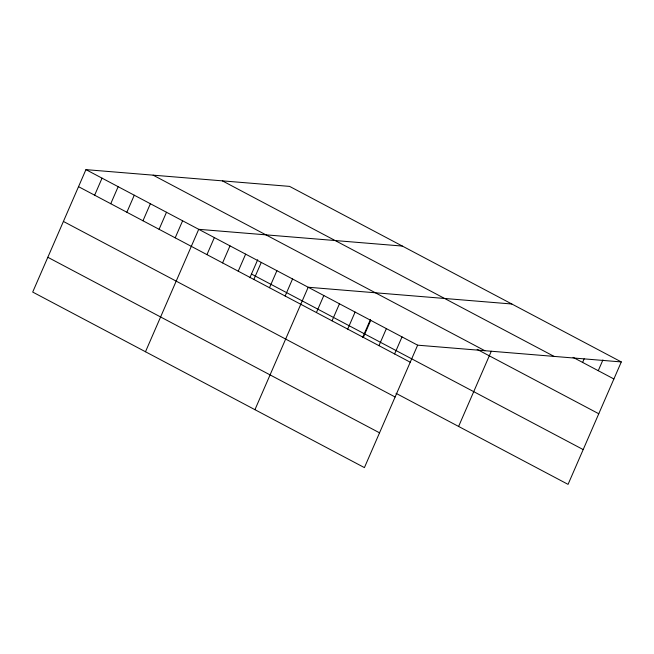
<?xml version="1.0" encoding="UTF-8"?>
<svg xmlns="http://www.w3.org/2000/svg" width="654" height="654" viewBox="0 0 654 654"><rect width="100%" height="100%" fill="white"/><g stroke="black" fill="none" stroke-linecap="round" stroke-linejoin="round"><path stroke-width="0.98" d="M621.3 361.932L289.591 186.39L85.936 169.631L32.7 292.068L364.409 467.61L417.644 345.173L621.3 361.932L568.064 484.369L396.046 393.34M94.642 195.194L102.049 178.158M110.755 203.721L118.161 186.684M126.868 212.248L134.274 195.211M142.973 220.774L150.379 203.737M159.085 229.301L166.492 212.264M175.198 237.827L182.605 220.79M145.482 351.754L198.718 229.317L402.373 246.076M206.95 254.627L214.357 237.59M222.589 262.9L229.995 245.863M238.228 271.181L245.634 254.144M249.885 277.705L257.709 259.712M253.858 279.454L261.273 262.418M269.497 287.727L276.904 270.691M285.136 296.009L292.542 278.972M254.946 409.682L308.181 287.245L511.837 304.004M316.413 312.555L323.82 295.518M332.052 320.828L339.459 303.799M347.691 329.109L355.097 312.072M362.668 337.39L370.491 319.397M363.33 337.382L370.736 320.346M378.968 345.655L386.375 328.627M394.599 353.937L402.014 336.9M458.601 426.441L491.293 351.247M582.616 362.422L584.177 358.833M598.255 370.695L602.931 359.937M573.059 357.362L613.893 378.968M222.385 180.864L554.093 356.405M153.142 175.166L484.851 350.707M477.142 349.383L598.77 413.753M85.936 169.631L417.644 345.173M251.479 274.042L583.188 449.584M78.529 186.668L410.238 362.21M63.405 221.444L395.114 396.994M47.824 257.284L379.533 432.825"/></g></svg>
